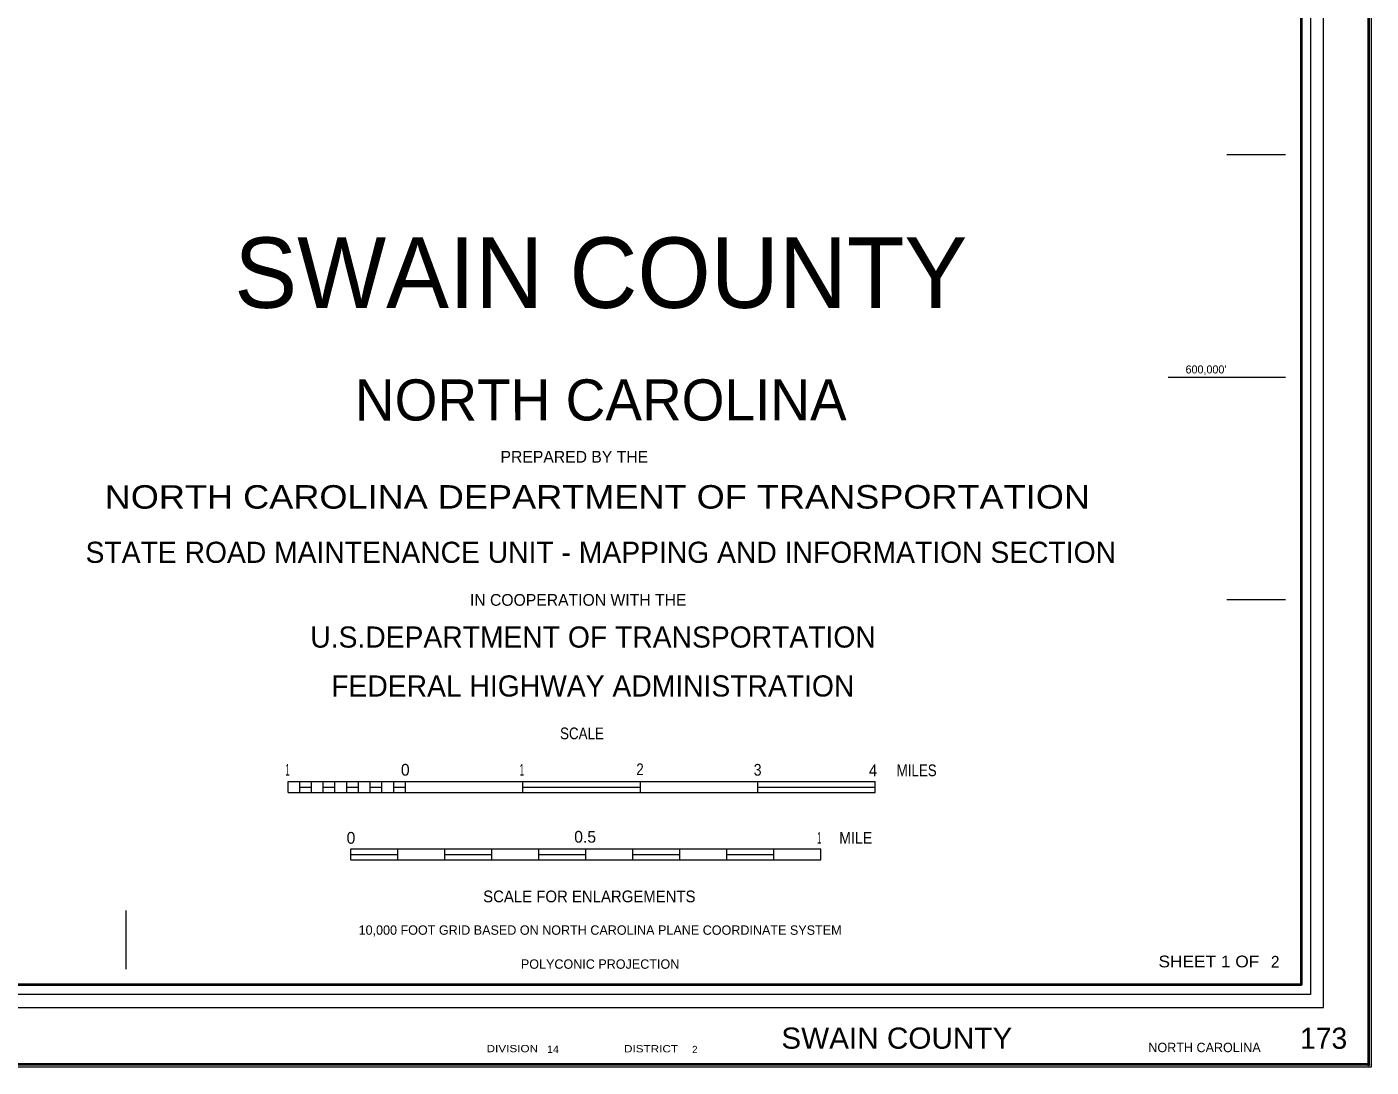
# Model space of a CAD drawing. Extents: x 154950 to 251754, y 173425 to 288846.
# Drawn here: x 233336 to 251754, y 173425 to 187678 of the extents above; entities that cross this region are included whole.
import ezdxf
from ezdxf.enums import TextEntityAlignment as Align

# ---------------------------------------------------------------- set-up
doc = ezdxf.new("R2010")
doc.units = 0
doc.header["$LTSCALE"] = 48
doc.header["$PDMODE"] = 32
doc.header["$PDSIZE"] = 24
for name, color, linetype, lineweight in [('1', 7, 'Continuous', 25), ('20', 7, 'Continuous', 40), ('61', 7, 'Continuous', 13)]:
    doc.layers.add(name, color=color, linetype=linetype, lineweight=lineweight)
doc.layers.add('12', color=7, linetype='Continuous')

msp = doc.modelspace()

# ---------------------------------------------------------------- linework, layer by layer
at = {"layer": '1', "lineweight": 13}
msp.add_lwpolyline([(251753.66, 173424.95), (155123.02, 173424.95), (155123.02, 229821.99), (251753.66, 229821.99)], close=True, dxfattribs=at)
at = {"layer": '1'}
msp.add_point((251718.66, 173459.95), dxfattribs=at)
at = {"layer": '20', "lineweight": 13}
for p, q in [((236913.37, 177336.48), (238522.72, 177336.48)), ((236913.37, 177186.72), (236913.37, 177336.48)), ((236913.37, 177186.72), (238522.72, 177186.72)), ((237074.31, 177186.72), (237074.31, 177336.48)), ((237074.31, 177261.6), (237235.24, 177261.6)), ((237235.24, 177186.72), (237235.24, 177336.48)), ((237396.18, 177186.72), (237396.18, 177336.48)), ((237396.18, 177261.6), (237557.11, 177261.6)), ((237557.11, 177186.72), (237557.11, 177336.48)), ((237718.05, 177186.72), (237718.05, 177336.48)), ((237718.05, 177261.6), (237878.98, 177261.6)), ((237878.98, 177186.72), (237878.98, 177336.48)), ((238039.92, 177186.72), (238039.92, 177336.48)), ((238039.92, 177261.6), (238200.85, 177261.6)), ((238200.85, 177186.72), (238200.85, 177336.48)), ((238361.78, 177186.72), (238361.78, 177336.48)), ((238361.78, 177261.6), (238522.72, 177261.6)), ((238522.72, 177186.72), (238522.72, 177336.48)), ((238522.72, 177336.48), (240132.06, 177336.48)), ((238522.72, 177186.72), (240132.06, 177186.72)), ((240132.06, 177186.72), (240132.06, 177336.48)), ((240132.06, 177261.6), (241741.41, 177261.6)), ((241741.41, 177186.72), (241741.41, 177336.48)), ((243350.75, 177186.72), (243350.75, 177336.48)), ((243350.75, 177261.6), (244960.09, 177261.6)), ((244960.09, 177186.72), (244960.09, 177336.48)), ((237775.89, 176264.82), (237775.89, 176414.57)), ((237775.89, 176339.69), (238419.63, 176339.69)), ((237775.89, 176264.82), (238419.63, 176264.82)), ((238419.63, 176264.82), (238419.63, 176414.57)), ((238419.63, 176264.82), (239063.37, 176264.82)), ((239063.37, 176264.82), (239063.37, 176414.57)), ((239063.37, 176339.69), (239707.1, 176339.69)), ((239063.37, 176264.82), (239707.1, 176264.82)), ((239707.1, 176264.82), (239707.1, 176414.57)), ((239707.1, 176264.82), (240350.84, 176264.82)), ((240350.84, 176264.82), (240350.84, 176414.57)), ((240350.84, 176339.69), (240994.58, 176339.69)), ((240350.84, 176264.82), (240994.58, 176264.82)), ((240994.58, 176264.82), (240994.58, 176414.57)), ((240994.58, 176264.82), (241638.32, 176264.82)), ((241638.32, 176264.82), (241638.32, 176414.57)), ((241638.32, 176339.69), (242282.05, 176339.69)), ((241638.32, 176264.82), (242282.05, 176264.82)), ((242282.05, 176264.82), (242282.05, 176414.57)), ((242282.05, 176264.82), (242925.79, 176264.82)), ((242925.79, 176264.82), (242925.79, 176414.57)), ((242925.79, 176339.69), (243569.53, 176339.69)), ((242925.79, 176264.82), (243569.53, 176264.82)), ((243569.53, 176264.82), (243569.53, 176414.57)), ((243569.53, 176264.82), (244213.27, 176264.82)), ((244213.27, 176264.82), (244213.27, 176414.57))]:
    msp.add_line(p, q, dxfattribs=at)
at = {"layer": '20'}
for points in [[(155158.02, 229786.99), (251718.66, 229786.99), (251718.66, 173459.95), (155158.02, 173459.95)], [(158345.87, 228678.03), (250793.15, 228678.03), (250793.15, 174551.67), (158345.87, 174551.67)]]:
    msp.add_lwpolyline(points, close=True, dxfattribs=at)
at = {"layer": '20', "lineweight": 13}
msp.add_lwpolyline([(158036.68, 229003.49), (158036.68, 174242.39), (158215.23, 174421.06), (158215.23, 228808.67), (250923.76, 228808.67), (250923.76, 174421.06), (158215.23, 174421.06), (158036.68, 174242.39), (251102.34, 174242.39), (251102.34, 229003.49)], close=True, dxfattribs=at)
for points in [[(240132.06, 177336.48), (241741.41, 177336.48), (243350.75, 177336.48), (244960.09, 177336.48)], [(240132.06, 177186.72), (241741.41, 177186.72), (243350.75, 177186.72), (244960.09, 177186.72)], [(237775.89, 176414.57), (238419.63, 176414.57), (239063.37, 176414.57), (239707.1, 176414.57), (240350.84, 176414.57), (240994.58, 176414.57), (241638.32, 176414.57), (242282.05, 176414.57), (242925.79, 176414.57), (243569.53, 176414.57), (244213.27, 176414.57)]]:
    msp.add_lwpolyline(points, dxfattribs=at)
at = {"layer": '61'}
for p, q in [((248970.92, 182880), (250579.92, 182880)), ((234696, 174764.89), (234696, 175569.39))]:
    msp.add_line(p, q, dxfattribs=at)
for points in [[(249775.42, 185928), (249777.42, 185928), (249779.42, 185928), (249781.42, 185928), (249783.42, 185928), (249785.42, 185928), (249787.42, 185928), (249789.42, 185928), (249791.42, 185928), (249793.42, 185928), (249795.42, 185928), (249797.42, 185928), (249799.42, 185928), (249801.42, 185928), (249803.42, 185928), (249805.42, 185928), (249807.42, 185928), (249809.42, 185928), (249811.42, 185928), (249813.42, 185928), (249815.42, 185928), (249817.42, 185928), (249819.42, 185928), (249821.42, 185928), (249823.42, 185928), (249825.42, 185928), (249827.42, 185928), (249829.42, 185928), (249831.42, 185928), (249833.42, 185928), (249835.42, 185928), (249837.42, 185928), (249839.42, 185928), (249841.42, 185928), (249843.42, 185928), (249845.42, 185928), (249847.42, 185928), (249849.42, 185928), (249851.42, 185928), (249853.42, 185928), (249855.42, 185928), (249857.42, 185928), (249859.42, 185928), (249861.42, 185928), (249863.42, 185928), (249865.42, 185928), (249867.42, 185928), (249869.42, 185928), (249871.42, 185928), (249873.42, 185928), (249875.42, 185928), (249877.42, 185928), (249879.42, 185928), (249881.42, 185928), (249883.42, 185928), (249885.42, 185928), (249887.42, 185928), (249889.42, 185928), (249891.42, 185928), (249893.42, 185928), (249895.42, 185928), (249897.42, 185928), (249899.42, 185928), (249901.42, 185928), (249903.42, 185928), (249905.42, 185928), (249907.42, 185928), (249909.42, 185928), (249911.42, 185928), (249913.42, 185928), (249915.42, 185928), (249917.42, 185928), (249919.42, 185928), (249921.42, 185928), (249923.42, 185928), (249925.42, 185928), (249927.42, 185928), (249929.42, 185928), (249931.42, 185928), (249933.42, 185928), (249935.42, 185928), (249937.42, 185928), (249939.42, 185928), (249941.42, 185928), (249943.42, 185928), (249945.42, 185928), (249947.42, 185928), (249949.42, 185928), (249951.42, 185928), (249953.42, 185928), (249955.42, 185928), (249957.42, 185928), (249959.42, 185928), (249961.42, 185928), (249963.42, 185928), (249965.42, 185928), (249967.42, 185928), (249969.42, 185928), (249971.42, 185928), (249973.42, 185928)], [(249973.42, 185928), (249975.42, 185928), (249977.42, 185928), (249979.42, 185928), (249981.42, 185928), (249983.42, 185928), (249985.42, 185928), (249987.42, 185928), (249989.42, 185928), (249991.42, 185928), (249993.42, 185928), (249995.42, 185928), (249997.42, 185928), (249999.42, 185928), (250001.42, 185928), (250003.42, 185928), (250005.42, 185928), (250007.42, 185928), (250009.42, 185928), (250011.42, 185928), (250013.42, 185928), (250015.42, 185928), (250017.42, 185928), (250019.42, 185928), (250021.42, 185928), (250023.42, 185928), (250025.42, 185928), (250027.42, 185928), (250029.42, 185928), (250031.42, 185928), (250033.42, 185928), (250035.42, 185928), (250037.42, 185928), (250039.42, 185928), (250041.42, 185928), (250043.42, 185928), (250045.42, 185928), (250047.42, 185928), (250049.42, 185928), (250051.42, 185928), (250053.42, 185928), (250055.42, 185928), (250057.42, 185928), (250059.42, 185928), (250061.42, 185928), (250063.42, 185928), (250065.42, 185928), (250067.42, 185928), (250069.42, 185928), (250071.42, 185928), (250073.42, 185928), (250075.42, 185928), (250077.42, 185928), (250079.42, 185928), (250081.42, 185928), (250083.42, 185928), (250085.42, 185928), (250087.42, 185928), (250089.42, 185928), (250091.42, 185928), (250093.42, 185928), (250095.42, 185928), (250097.42, 185928), (250099.42, 185928), (250101.42, 185928), (250103.42, 185928), (250105.42, 185928), (250107.42, 185928), (250109.42, 185928), (250111.42, 185928), (250113.42, 185928), (250115.42, 185928), (250117.42, 185928), (250119.42, 185928), (250121.42, 185928), (250123.42, 185928), (250125.42, 185928), (250127.42, 185928), (250129.42, 185928), (250131.42, 185928), (250133.42, 185928), (250135.42, 185928), (250137.42, 185928), (250139.42, 185928), (250141.42, 185928), (250143.42, 185928), (250145.42, 185928), (250147.42, 185928), (250149.42, 185928), (250151.42, 185928), (250153.42, 185928), (250155.42, 185928), (250157.42, 185928), (250159.42, 185928), (250161.42, 185928), (250163.42, 185928), (250165.42, 185928), (250167.42, 185928), (250169.42, 185928), (250171.42, 185928)], [(250171.42, 185928), (250173.42, 185928), (250175.42, 185928), (250177.42, 185928), (250179.42, 185928), (250181.42, 185928), (250183.42, 185928), (250185.42, 185928), (250187.42, 185928), (250189.42, 185928), (250191.42, 185928), (250193.42, 185928), (250195.42, 185928), (250197.42, 185928), (250199.42, 185928), (250201.42, 185928), (250203.42, 185928), (250205.42, 185928), (250207.42, 185928), (250209.42, 185928), (250211.42, 185928), (250213.42, 185928), (250215.42, 185928), (250217.42, 185928), (250219.42, 185928), (250221.42, 185928), (250223.42, 185928), (250225.42, 185928), (250227.42, 185928), (250229.42, 185928), (250231.42, 185928), (250233.42, 185928), (250235.42, 185928), (250237.42, 185928), (250239.42, 185928), (250241.42, 185928), (250243.42, 185928), (250245.42, 185928), (250247.42, 185928), (250249.42, 185928), (250251.42, 185928), (250253.42, 185928), (250255.42, 185928), (250257.42, 185928), (250259.42, 185928), (250261.42, 185928), (250263.42, 185928), (250265.42, 185928), (250267.42, 185928), (250269.42, 185928), (250271.42, 185928), (250273.42, 185928), (250275.42, 185928), (250277.42, 185928), (250279.42, 185928), (250281.42, 185928), (250283.42, 185928), (250285.42, 185928), (250287.42, 185928), (250289.42, 185928), (250291.42, 185928), (250293.42, 185928), (250295.42, 185928), (250297.42, 185928), (250299.42, 185928), (250301.42, 185928), (250303.42, 185928), (250305.42, 185928), (250307.42, 185928), (250309.42, 185928), (250311.42, 185928), (250313.42, 185928), (250315.42, 185928), (250317.42, 185928), (250319.42, 185928), (250321.42, 185928), (250323.42, 185928), (250325.42, 185928), (250327.42, 185928), (250329.42, 185928), (250331.42, 185928), (250333.42, 185928), (250335.42, 185928), (250337.42, 185928), (250339.42, 185928), (250341.42, 185928), (250343.42, 185928), (250345.42, 185928), (250347.42, 185928), (250349.42, 185928), (250351.42, 185928), (250353.42, 185928), (250355.42, 185928), (250357.42, 185928), (250359.42, 185928), (250361.42, 185928), (250363.42, 185928), (250365.42, 185928), (250367.42, 185928), (250369.42, 185928)], [(250369.42, 185928), (250371.42, 185928), (250373.42, 185928), (250375.42, 185928), (250377.42, 185928), (250379.42, 185928), (250381.42, 185928), (250383.42, 185928), (250385.42, 185928), (250387.42, 185928), (250389.42, 185928), (250391.42, 185928), (250393.42, 185928), (250395.42, 185928), (250397.42, 185928), (250399.42, 185928), (250401.42, 185928), (250403.42, 185928), (250405.42, 185928), (250407.42, 185928), (250409.42, 185928), (250411.42, 185928), (250413.42, 185928), (250415.42, 185928), (250417.42, 185928), (250419.42, 185928), (250421.42, 185928), (250423.42, 185928), (250425.42, 185928), (250427.42, 185928), (250429.42, 185928), (250431.42, 185928), (250433.42, 185928), (250435.42, 185928), (250437.42, 185928), (250439.42, 185928), (250441.42, 185928), (250443.42, 185928), (250445.42, 185928), (250447.42, 185928), (250449.42, 185928), (250451.42, 185928), (250453.42, 185928), (250455.42, 185928), (250457.42, 185928), (250459.42, 185928), (250461.42, 185928), (250463.42, 185928), (250465.42, 185928), (250467.42, 185928), (250469.42, 185928), (250471.42, 185928), (250473.42, 185928), (250475.42, 185928), (250477.42, 185928), (250479.42, 185928), (250481.42, 185928), (250483.42, 185928), (250485.42, 185928), (250487.42, 185928), (250489.42, 185928), (250491.42, 185928), (250493.42, 185928), (250495.42, 185928), (250497.42, 185928), (250499.42, 185928), (250501.42, 185928), (250503.42, 185928), (250505.42, 185928), (250507.42, 185928), (250509.42, 185928), (250511.42, 185928), (250513.42, 185928), (250515.42, 185928), (250517.42, 185928), (250519.42, 185928), (250521.42, 185928), (250523.42, 185928), (250525.42, 185928), (250527.42, 185928), (250529.42, 185928), (250531.42, 185928), (250533.42, 185928), (250535.42, 185928), (250537.42, 185928), (250539.42, 185928), (250541.42, 185928), (250543.42, 185928), (250545.42, 185928), (250547.42, 185928), (250549.42, 185928), (250551.42, 185928), (250553.42, 185928), (250555.42, 185928), (250557.42, 185928), (250559.42, 185928), (250561.42, 185928), (250563.42, 185928), (250565.42, 185928), (250567.42, 185928)], [(250567.42, 185928), (250569.42, 185928), (250571.42, 185928), (250573.42, 185928), (250575.42, 185928), (250577.42, 185928), (250579.92, 185928)], [(249775.42, 179832), (249777.42, 179832), (249779.42, 179832), (249781.42, 179832), (249783.42, 179832), (249785.42, 179832), (249787.42, 179832), (249789.42, 179832), (249791.42, 179832), (249793.42, 179832), (249795.42, 179832), (249797.42, 179832), (249799.42, 179832), (249801.42, 179832), (249803.42, 179832), (249805.42, 179832), (249807.42, 179832), (249809.42, 179832), (249811.42, 179832), (249813.42, 179832), (249815.42, 179832), (249817.42, 179832), (249819.42, 179832), (249821.42, 179832), (249823.42, 179832), (249825.42, 179832), (249827.42, 179832), (249829.42, 179832), (249831.42, 179832), (249833.42, 179832), (249835.42, 179832), (249837.42, 179832), (249839.42, 179832), (249841.42, 179832), (249843.42, 179832), (249845.42, 179832), (249847.42, 179832), (249849.42, 179832), (249851.42, 179832), (249853.42, 179832), (249855.42, 179832), (249857.42, 179832), (249859.42, 179832), (249861.42, 179832), (249863.42, 179832), (249865.42, 179832), (249867.42, 179832), (249869.42, 179832), (249871.42, 179832), (249873.42, 179832), (249875.42, 179832), (249877.42, 179832), (249879.42, 179832), (249881.42, 179832), (249883.42, 179832), (249885.42, 179832), (249887.42, 179832), (249889.42, 179832), (249891.42, 179832), (249893.42, 179832), (249895.42, 179832), (249897.42, 179832), (249899.42, 179832), (249901.42, 179832), (249903.42, 179832), (249905.42, 179832), (249907.42, 179832), (249909.42, 179832), (249911.42, 179832), (249913.42, 179832), (249915.42, 179832), (249917.42, 179832), (249919.42, 179832), (249921.42, 179832), (249923.42, 179832), (249925.42, 179832), (249927.42, 179832), (249929.42, 179832), (249931.42, 179832), (249933.42, 179832), (249935.42, 179832), (249937.42, 179832), (249939.42, 179832), (249941.42, 179832), (249943.42, 179832), (249945.42, 179832), (249947.42, 179832), (249949.42, 179832), (249951.42, 179832), (249953.42, 179832), (249955.42, 179832), (249957.42, 179832), (249959.42, 179832), (249961.42, 179832), (249963.42, 179832), (249965.42, 179832), (249967.42, 179832), (249969.42, 179832), (249971.42, 179832), (249973.42, 179832)], [(249973.42, 179832), (249975.42, 179832), (249977.42, 179832), (249979.42, 179832), (249981.42, 179832), (249983.42, 179832), (249985.42, 179832), (249987.42, 179832), (249989.42, 179832), (249991.42, 179832), (249993.42, 179832), (249995.42, 179832), (249997.42, 179832), (249999.42, 179832), (250001.42, 179832), (250003.42, 179832), (250005.42, 179832), (250007.42, 179832), (250009.42, 179832), (250011.42, 179832), (250013.42, 179832), (250015.42, 179832), (250017.42, 179832), (250019.42, 179832), (250021.42, 179832), (250023.42, 179832), (250025.42, 179832), (250027.42, 179832), (250029.42, 179832), (250031.42, 179832), (250033.42, 179832), (250035.42, 179832), (250037.42, 179832), (250039.42, 179832), (250041.42, 179832), (250043.42, 179832), (250045.42, 179832), (250047.42, 179832), (250049.42, 179832), (250051.42, 179832), (250053.42, 179832), (250055.42, 179832), (250057.42, 179832), (250059.42, 179832), (250061.42, 179832), (250063.42, 179832), (250065.42, 179832), (250067.42, 179832), (250069.42, 179832), (250071.42, 179832), (250073.42, 179832), (250075.42, 179832), (250077.42, 179832), (250079.42, 179832), (250081.42, 179832), (250083.42, 179832), (250085.42, 179832), (250087.42, 179832), (250089.42, 179832), (250091.42, 179832), (250093.42, 179832), (250095.42, 179832), (250097.42, 179832), (250099.42, 179832), (250101.42, 179832), (250103.42, 179832), (250105.42, 179832), (250107.42, 179832), (250109.42, 179832), (250111.42, 179832), (250113.42, 179832), (250115.42, 179832), (250117.42, 179832), (250119.42, 179832), (250121.42, 179832), (250123.42, 179832), (250125.42, 179832), (250127.42, 179832), (250129.42, 179832), (250131.42, 179832), (250133.42, 179832), (250135.42, 179832), (250137.42, 179832), (250139.42, 179832), (250141.42, 179832), (250143.42, 179832), (250145.42, 179832), (250147.42, 179832), (250149.42, 179832), (250151.42, 179832), (250153.42, 179832), (250155.42, 179832), (250157.42, 179832), (250159.42, 179832), (250161.42, 179832), (250163.42, 179832), (250165.42, 179832), (250167.42, 179832), (250169.42, 179832), (250171.42, 179832)], [(250171.42, 179832), (250173.42, 179832), (250175.42, 179832), (250177.42, 179832), (250179.42, 179832), (250181.42, 179832), (250183.42, 179832), (250185.42, 179832), (250187.42, 179832), (250189.42, 179832), (250191.42, 179832), (250193.42, 179832), (250195.42, 179832), (250197.42, 179832), (250199.42, 179832), (250201.42, 179832), (250203.42, 179832), (250205.42, 179832), (250207.42, 179832), (250209.42, 179832), (250211.42, 179832), (250213.42, 179832), (250215.42, 179832), (250217.42, 179832), (250219.42, 179832), (250221.42, 179832), (250223.42, 179832), (250225.42, 179832), (250227.42, 179832), (250229.42, 179832), (250231.42, 179832), (250233.42, 179832), (250235.42, 179832), (250237.42, 179832), (250239.42, 179832), (250241.42, 179832), (250243.42, 179832), (250245.42, 179832), (250247.42, 179832), (250249.42, 179832), (250251.42, 179832), (250253.42, 179832), (250255.42, 179832), (250257.42, 179832), (250259.42, 179832), (250261.42, 179832), (250263.42, 179832), (250265.42, 179832), (250267.42, 179832), (250269.42, 179832), (250271.42, 179832), (250273.42, 179832), (250275.42, 179832), (250277.42, 179832), (250279.42, 179832), (250281.42, 179832), (250283.42, 179832), (250285.42, 179832), (250287.42, 179832), (250289.42, 179832), (250291.42, 179832), (250293.42, 179832), (250295.42, 179832), (250297.42, 179832), (250299.42, 179832), (250301.42, 179832), (250303.42, 179832), (250305.42, 179832), (250307.42, 179832), (250309.42, 179832), (250311.42, 179832), (250313.42, 179832), (250315.42, 179832), (250317.42, 179832), (250319.42, 179832), (250321.42, 179832), (250323.42, 179832), (250325.42, 179832), (250327.42, 179832), (250329.42, 179832), (250331.42, 179832), (250333.42, 179832), (250335.42, 179832), (250337.42, 179832), (250339.42, 179832), (250341.42, 179832), (250343.42, 179832), (250345.42, 179832), (250347.42, 179832), (250349.42, 179832), (250351.42, 179832), (250353.42, 179832), (250355.42, 179832), (250357.42, 179832), (250359.42, 179832), (250361.42, 179832), (250363.42, 179832), (250365.42, 179832), (250367.42, 179832), (250369.42, 179832)], [(250369.42, 179832), (250371.42, 179832), (250373.42, 179832), (250375.42, 179832), (250377.42, 179832), (250379.42, 179832), (250381.42, 179832), (250383.42, 179832), (250385.42, 179832), (250387.42, 179832), (250389.42, 179832), (250391.42, 179832), (250393.42, 179832), (250395.42, 179832), (250397.42, 179832), (250399.42, 179832), (250401.42, 179832), (250403.42, 179832), (250405.42, 179832), (250407.42, 179832), (250409.42, 179832), (250411.42, 179832), (250413.42, 179832), (250415.42, 179832), (250417.42, 179832), (250419.42, 179832), (250421.42, 179832), (250423.42, 179832), (250425.42, 179832), (250427.42, 179832), (250429.42, 179832), (250431.42, 179832), (250433.42, 179832), (250435.42, 179832), (250437.42, 179832), (250439.42, 179832), (250441.42, 179832), (250443.42, 179832), (250445.42, 179832), (250447.42, 179832), (250449.42, 179832), (250451.42, 179832), (250453.42, 179832), (250455.42, 179832), (250457.42, 179832), (250459.42, 179832), (250461.42, 179832), (250463.42, 179832), (250465.42, 179832), (250467.42, 179832), (250469.42, 179832), (250471.42, 179832), (250473.42, 179832), (250475.42, 179832), (250477.42, 179832), (250479.42, 179832), (250481.42, 179832), (250483.42, 179832), (250485.42, 179832), (250487.42, 179832), (250489.42, 179832), (250491.42, 179832), (250493.42, 179832), (250495.42, 179832), (250497.42, 179832), (250499.42, 179832), (250501.42, 179832), (250503.42, 179832), (250505.42, 179832), (250507.42, 179832), (250509.42, 179832), (250511.42, 179832), (250513.42, 179832), (250515.42, 179832), (250517.42, 179832), (250519.42, 179832), (250521.42, 179832), (250523.42, 179832), (250525.42, 179832), (250527.42, 179832), (250529.42, 179832), (250531.42, 179832), (250533.42, 179832), (250535.42, 179832), (250537.42, 179832), (250539.42, 179832), (250541.42, 179832), (250543.42, 179832), (250545.42, 179832), (250547.42, 179832), (250549.42, 179832), (250551.42, 179832), (250553.42, 179832), (250555.42, 179832), (250557.42, 179832), (250559.42, 179832), (250561.42, 179832), (250563.42, 179832), (250565.42, 179832), (250567.42, 179832)], [(250567.42, 179832), (250569.42, 179832), (250571.42, 179832), (250573.42, 179832), (250575.42, 179832), (250577.42, 179832), (250579.92, 179832)]]:
    msp.add_lwpolyline(points, dxfattribs=at)

# ---------------------------------------------------------------- texts
at = {"layer": '12'}
msp.add_text('     SWAIN COUNTY     ', height=965.6, dxfattribs=at).set_placement((241199.12, 183827.9), align=Align.CENTER)
for s, height, rotation, p in [('NORTH CAROLINA', 563.3, 0.007, (241199.15, 182285.2)), ('PREPARED BY THE', 161, 0.006, (240836.36, 181707.4)), ('STATE ROAD MAINTENANCE UNIT - MAPPING AND INFORMATION SECTION', 289.7, 0.002, (241199.53, 180334.4)), ('IN COOPERATION WITH THE', 161, 0.007, (240889.1, 179746.31)), ('U.S.DEPARTMENT OF TRANSPORTATION', 289.7, 0.006, (241092.87, 179173.31)), ('FEDERAL HIGHWAY ADMINISTRATION', 289.7, 0.006, (241089.44, 178502.58))]:
    msp.add_text(s, height=height, rotation=rotation, dxfattribs=at).set_placement(p, align=Align.CENTER)
at = {"layer": '12', "width": 1.15}
msp.add_text('NORTH CAROLINA DEPARTMENT OF TRANSPORTATION', height=321.8, rotation=0.007, dxfattribs=at).set_placement((241151.56, 181077.66), align=Align.CENTER)
at = {"layer": '20'}
for s, height, width, p in [('SCALE', 161, 0.85, (240941.15, 177917.29)), ('1', 161, 0.5, (236908.7, 177418.47)), ('1', 161, 0.5, (240117.31, 177418.47)), ('2', 161, 0.85, (241736.07, 177425.7)), ('3', 161, 0.9, (243347.61, 177418.47)), ('4', 161, 0.95, (244930.24, 177411.24)), ('MILES', 161, 0.85, (245526.66, 177411.05)), ('1', 161, 0.5, (244193.12, 176485.9)), ('MILE', 161, 0.9, (244691.76, 176486.19)), ('SCALE FOR ENLARGEMENTS', 161, 0.95, (241042.32, 175683.45)), ('SHEET 1 OF', 160.9, 1.1, (249531.02, 174791.97)), ('SWAIN COUNTY       ', 289.7, 1.05, (245650.47, 173677.25)), ('DIVISION', 100, 1.2, (239986.99, 173628.91)), ('DISTRICT', 100, 1.2, (241887.35, 173626.6))]:
    msp.add_text(s, height=height, dxfattribs=dict(at, width=width)).set_placement(p, align=Align.CENTER)
for s, height, p in [('0', 161, (238520.23, 177418.47)), ('0', 161, (237775.89, 176485.9)), ('0.5', 161, (240984.51, 176500.36)), ('2  ', 160.9, (250499.13, 174788.06)), ('173', 289.7, (251102.78, 173675.91))]:
    msp.add_text(s, height=height, dxfattribs=at).set_placement(p, align=Align.CENTER)
for s, rotation, p in [('10,000 FOOT GRID BASED ON NORTH CAROLINA PLANE COORDINATE SYSTEM', 359.995, (241189.44, 175238.27)), ('POLYCONIC PROJECTION', 0.001, (241189.61, 174772.5))]:
    msp.add_text(s, height=128.7, rotation=rotation, dxfattribs=at).set_placement(p, align=Align.CENTER)
at = {"layer": '20', "width": 1.1}
msp.add_text('14', height=100, dxfattribs=at).set_placement((240462.71, 173619.66))
at = {"layer": '20'}
for s, height, p in [(' 2', 100, (242412.44, 173616.21)), ('NORTH CAROLINA', 128.7, (248701.42, 173629.8))]:
    msp.add_text(s, height=height, dxfattribs=at).set_placement(p)
at = {"layer": '61'}
msp.add_text("600,000'", height=110, dxfattribs=at).set_placement((249491.15, 182929.72), align=Align.CENTER)

doc.saveas('drawing.dxf')
